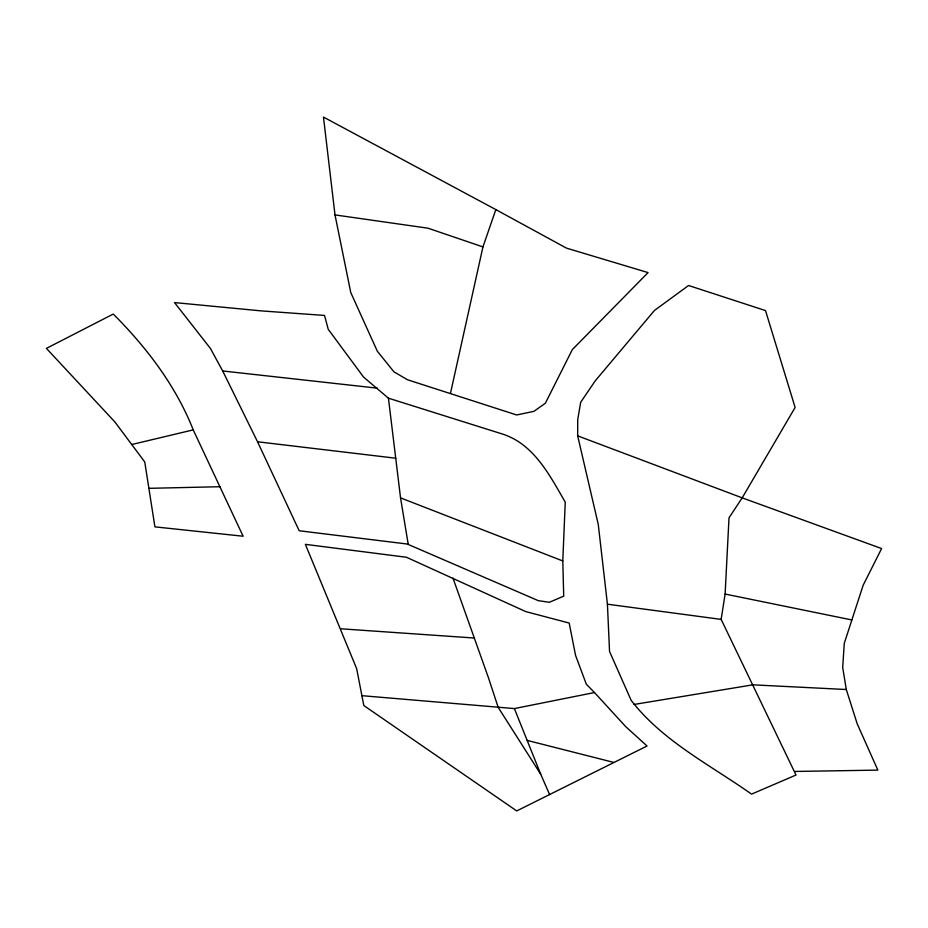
<?xml version="1.0" encoding="UTF-8"?>
<svg xmlns="http://www.w3.org/2000/svg" width="928" height="928" viewBox="0 0 928 928"><rect width="100%" height="100%" fill="white"/><g stroke="black" fill="none" stroke-linecap="round" stroke-linejoin="round"><path stroke-width="1.39" d="M577.668 435.858L577.715 419.63L580.684 402.276L595.219 380.874L654.426 310.486L688.564 285.499L765.507 310.59L795.122 407.462L742.191 497.86L729.014 517.801L725.116 594.059L721.149 619.394L796.015 775.031L751.552 794.124C710.198 764.916 662.743 741.252 631.202 700.431L609.545 651.491L607.422 604.198L598.258 524.401L577.668 435.858L742.191 497.86L881.6 548.564L863.144 585.278L844.271 643.348L842.694 667.406L846.29 689.516L857.24 723.91L877.853 770.112L794.855 771.458M388.426 398.17L400.548 497.884L408.239 544.446L538.205 600.625L549.283 602.307L563.714 596.159L562.797 560.953L565.245 502.129C549.852 475.6 534.099 444.338 502.814 434.153L388.426 398.17L363.567 377.081L328.257 329.347L324.522 315.439L261.313 310.892L174.522 302.574L210.459 348.51L222.697 370.968L257.543 441.774L299.187 530.758L408.192 544.144M450.463 393.379L482.954 246.906L495.83 209.589L323.466 117.079L335.008 214.913L350.772 292.564L377.336 351.236L393.89 371.78L407.462 379.749L516.676 414.967L533.936 411.336L545.362 403.216L572.321 349.624L648.069 272.6L566.44 248.112L495.83 209.589M131.776 444.512L193.221 429.884L243.124 536.233L154.918 526.86L144.756 461.97L114.863 421.927L46.4 348.383L113.262 314.058C146.496 347.292 175.902 385.874 193.221 429.884M361.885 695.675L514.39 708.574L594.477 692.543L625.797 726.717L647.048 745.996L516.722 810.921L363.811 705.535L356.654 668.612L305.37 544.342L406.441 557.252L525.77 611.598L569.177 623.048L575.592 655.493L586.31 684.18L594.477 692.543M634.137 704.445L752.921 684.829L846.29 689.516M148.805 488.337L220.064 486.713M340.831 628.79L474.312 638.023M607.422 604.198L721.149 619.394M377.336 388.159L222.697 370.968M257.543 441.774L395.78 458.223M335.008 214.913L427.994 228.195L482.954 246.906M725.116 594.059L851.834 619.95M527.15 740.405L614 762.468M400.548 497.884L562.797 560.953M549.596 794.565L540.711 774.207L498.185 707.368L488.348 677.475L452.98 578.109M514.39 708.574L540.711 774.207"/></g></svg>
